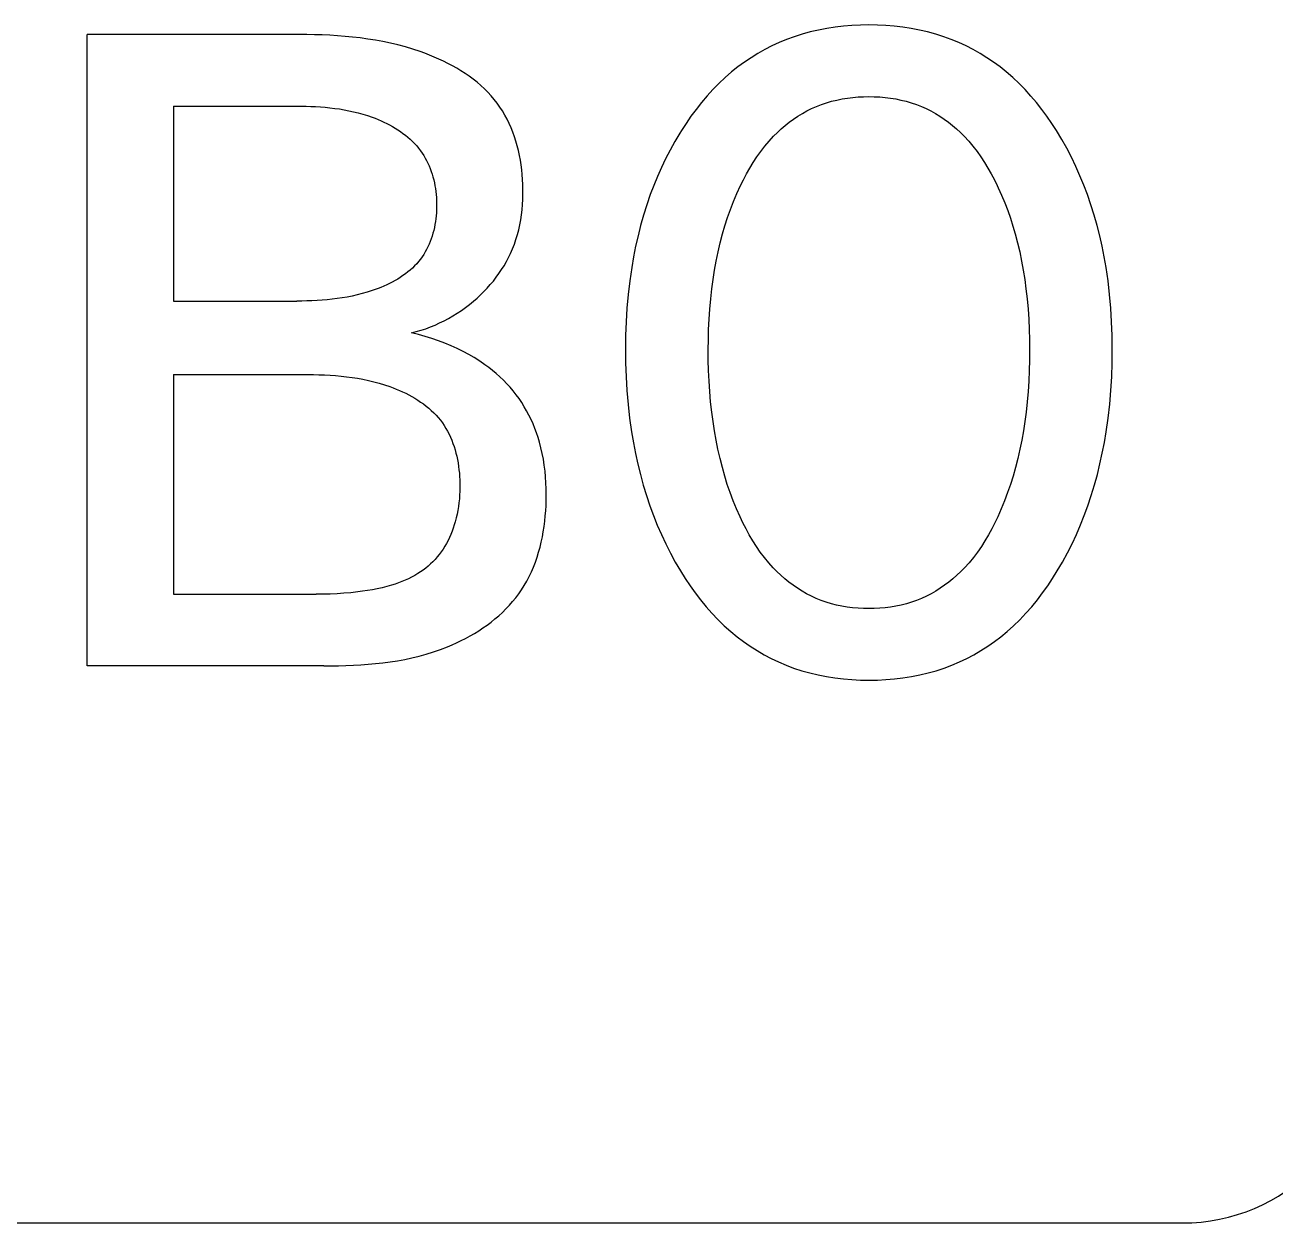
# Model space of a CAD drawing. Extents: x 10 to 656, y -396 to 292.
# Drawn here: x 260.789 to 261.471, y 94.018 to 94.671 of the extents above; entities that cross this region are included whole.
import ezdxf

# ---------------------------------------------------------------- set-up
doc = ezdxf.new("R2010")
doc.units = 0
doc.header["$LTSCALE"] = 5
doc.header["$MEASUREMENT"] = 0
doc.layers.get('0').update_dxf_attribs({"linetype": 'CONTINUOUS'})

msp = doc.modelspace()

# ---------------------------------------------------------------- linework, layer by layer
at = {"color": 7, "linetype": 'Continuous'}
for p, q in [((261.23101, 94.66993), (261.22647, 94.66923)), ((261.23559, 94.67045), (261.23101, 94.66993)), ((261.24018, 94.67083), (261.23559, 94.67045)), ((261.24479, 94.67104), (261.24018, 94.67083)), ((261.24941, 94.67112), (261.24479, 94.67104)), ((261.25403, 94.67105), (261.24941, 94.67112)), ((261.25865, 94.67083), (261.25403, 94.67105)), ((261.26326, 94.67046), (261.25865, 94.67083)), ((261.26785, 94.66993), (261.26326, 94.67046)), ((261.27241, 94.66924), (261.26785, 94.66993)), ((260.82331, 94.32185), (260.82331, 94.666)), ((260.93893, 94.66598), (260.82331, 94.666)), ((260.94309, 94.66593), (260.93893, 94.66598)), ((260.94725, 94.66583), (260.94309, 94.66593)), ((260.95141, 94.66569), (260.94725, 94.66583)), ((260.95557, 94.66549), (260.95141, 94.66569)), ((260.95973, 94.66524), (260.95557, 94.66549)), ((260.96388, 94.66491), (260.95973, 94.66524)), ((260.96803, 94.66451), (260.96388, 94.66491)), ((260.97217, 94.66404), (260.96803, 94.66451)), ((260.97629, 94.66347), (260.97217, 94.66404)), ((260.98041, 94.66282), (260.97629, 94.66347)), ((260.98452, 94.66207), (260.98041, 94.66282)), ((261.20458, 94.66322), (261.20055, 94.66155)), ((261.20867, 94.66472), (261.20458, 94.66322)), ((261.21305, 94.66612), (261.20867, 94.66472)), ((261.21748, 94.66734), (261.21305, 94.66612)), ((261.22195, 94.66837), (261.21748, 94.66734)), ((261.22647, 94.66923), (261.22195, 94.66837)), ((261.27693, 94.66838), (261.27241, 94.66924)), ((261.28142, 94.66734), (261.27693, 94.66838)), ((261.28586, 94.66613), (261.28142, 94.66734)), ((261.29025, 94.66472), (261.28586, 94.66613)), ((261.29434, 94.66322), (261.29025, 94.66472)), ((261.29837, 94.66155), (261.29434, 94.66322)), ((260.98861, 94.66121), (260.98452, 94.66207)), ((260.99269, 94.66024), (260.98861, 94.66121)), ((260.99675, 94.65916), (260.99269, 94.66024)), ((261.0008, 94.65795), (260.99675, 94.65916)), ((261.00482, 94.65662), (261.0008, 94.65795)), ((261.00739, 94.65569), (261.00482, 94.65662)), ((261.00994, 94.65471), (261.00739, 94.65569)), ((261.1927, 94.65772), (261.18889, 94.65557)), ((261.19659, 94.65971), (261.1927, 94.65772)), ((261.20055, 94.66155), (261.19659, 94.65971)), ((261.30234, 94.65972), (261.29837, 94.66155)), ((261.30623, 94.65772), (261.30234, 94.65972)), ((261.31004, 94.65558), (261.30623, 94.65772)), ((261.01248, 94.65367), (261.00994, 94.65471)), ((261.01499, 94.65258), (261.01248, 94.65367)), ((261.01748, 94.65142), (261.01499, 94.65258)), ((261.01994, 94.6502), (261.01748, 94.65142)), ((261.02236, 94.64893), (261.01994, 94.6502)), ((261.02473, 94.64759), (261.02236, 94.64893)), ((261.18155, 94.65083), (261.17802, 94.64825)), ((261.18517, 94.65328), (261.18155, 94.65083)), ((261.18889, 94.65557), (261.18517, 94.65328)), ((261.31376, 94.65328), (261.31004, 94.65558)), ((261.31738, 94.65084), (261.31376, 94.65328)), ((261.3209, 94.64826), (261.31738, 94.65084)), ((261.02707, 94.64618), (261.02473, 94.64759)), ((261.02935, 94.64472), (261.02707, 94.64618)), ((261.03158, 94.64319), (261.02935, 94.64472)), ((261.03374, 94.64159), (261.03158, 94.64319)), ((261.17106, 94.64246), (261.16764, 94.63925)), ((261.17461, 94.64553), (261.17106, 94.64246)), ((261.17802, 94.64825), (261.17461, 94.64553)), ((261.32431, 94.64553), (261.3209, 94.64826)), ((261.32785, 94.64246), (261.32431, 94.64553)), ((261.33126, 94.63925), (261.32785, 94.64246)), ((261.03585, 94.63993), (261.03374, 94.64159)), ((261.03788, 94.63819), (261.03585, 94.63993)), ((261.03984, 94.63639), (261.03788, 94.63819)), ((261.04172, 94.63452), (261.03984, 94.63639)), ((261.16435, 94.6359), (261.16119, 94.63243)), ((261.16764, 94.63925), (261.16435, 94.6359)), ((261.33453, 94.6359), (261.33126, 94.63925)), ((261.33768, 94.63242), (261.33453, 94.6359)), ((261.04352, 94.63258), (261.04172, 94.63452)), ((261.04524, 94.63057), (261.04352, 94.63258)), ((261.04686, 94.62849), (261.04524, 94.63057)), ((261.04833, 94.6264), (261.04686, 94.62849)), ((261.15815, 94.62884), (261.15524, 94.62515)), ((261.16119, 94.63243), (261.15815, 94.62884)), ((261.22353, 94.62776), (261.22629, 94.6287)), ((261.22629, 94.6287), (261.22909, 94.62952)), ((261.22909, 94.62952), (261.23193, 94.63022)), ((261.23193, 94.63022), (261.2348, 94.6308)), ((261.2348, 94.6308), (261.23769, 94.63128)), ((261.23769, 94.63128), (261.2406, 94.63164)), ((261.2406, 94.63164), (261.24353, 94.63189)), ((261.24353, 94.63189), (261.24646, 94.63204)), ((261.24646, 94.63204), (261.24941, 94.63209)), ((261.24941, 94.63209), (261.25235, 94.63204)), ((261.25235, 94.63204), (261.25529, 94.63189)), ((261.25529, 94.63189), (261.25821, 94.63164)), ((261.25821, 94.63164), (261.26112, 94.63128)), ((261.26112, 94.63128), (261.26402, 94.6308)), ((261.26402, 94.6308), (261.26688, 94.63022)), ((261.26688, 94.63022), (261.26972, 94.62952)), ((261.26972, 94.62952), (261.27252, 94.6287)), ((261.27252, 94.6287), (261.27528, 94.62776)), ((261.3407, 94.62884), (261.33768, 94.63242)), ((261.34361, 94.62515), (261.3407, 94.62884)), ((260.87038, 94.62697), (260.87038, 94.52063)), ((260.87038, 94.62697), (260.93738, 94.62696)), ((260.93738, 94.62696), (260.93999, 94.62693)), ((260.93999, 94.62693), (260.9426, 94.62687)), ((260.9426, 94.62687), (260.94522, 94.62677)), ((260.94522, 94.62677), (260.94783, 94.62665)), ((260.94783, 94.62665), (260.95044, 94.62648)), ((260.95044, 94.62648), (260.95305, 94.62627)), ((260.95305, 94.62627), (260.95565, 94.62601)), ((260.95565, 94.62601), (260.95825, 94.6257)), ((260.95825, 94.6257), (260.96084, 94.62534)), ((260.96084, 94.62534), (260.96342, 94.62491)), ((260.96342, 94.62491), (260.96599, 94.62442)), ((260.96599, 94.62442), (260.96856, 94.62387)), ((260.96856, 94.62387), (260.97111, 94.62324)), ((260.97111, 94.62324), (260.97364, 94.62253)), ((260.97364, 94.62253), (260.97617, 94.62174)), ((260.97617, 94.62174), (260.97867, 94.62087)), ((261.04972, 94.62425), (261.04833, 94.6264)), ((261.05102, 94.62204), (261.04972, 94.62425)), ((261.05223, 94.61977), (261.05102, 94.62204)), ((261.15524, 94.62515), (261.15244, 94.62137)), ((261.21073, 94.62139), (261.21317, 94.62288)), ((261.21317, 94.62288), (261.21566, 94.62427)), ((261.21566, 94.62427), (261.21821, 94.62554)), ((261.21821, 94.62554), (261.22082, 94.6267)), ((261.22082, 94.6267), (261.22353, 94.62776)), ((261.27528, 94.62776), (261.278, 94.6267)), ((261.278, 94.6267), (261.2806, 94.62554)), ((261.2806, 94.62554), (261.28315, 94.62427)), ((261.28315, 94.62427), (261.28565, 94.62288)), ((261.28565, 94.62288), (261.28809, 94.62139)), ((261.34639, 94.62136), (261.34361, 94.62515)), ((260.97867, 94.62087), (260.98029, 94.62026)), ((260.98029, 94.62026), (260.98189, 94.61962)), ((260.98189, 94.61962), (260.98348, 94.61893)), ((260.98348, 94.61893), (260.98506, 94.61821)), ((260.98506, 94.61821), (260.98662, 94.61744)), ((260.98662, 94.61744), (260.98816, 94.61664)), ((260.98816, 94.61664), (260.98967, 94.6158)), ((260.98967, 94.6158), (260.99116, 94.61493)), ((260.99116, 94.61493), (260.99262, 94.61401)), ((261.05336, 94.61745), (261.05223, 94.61977)), ((261.0544, 94.61508), (261.05336, 94.61745)), ((261.05536, 94.61267), (261.0544, 94.61508)), ((261.14977, 94.6175), (261.14721, 94.61356)), ((261.15244, 94.62137), (261.14977, 94.6175)), ((261.20161, 94.61448), (261.20379, 94.61634)), ((261.20379, 94.61634), (261.20603, 94.61812)), ((261.20603, 94.61812), (261.20835, 94.6198)), ((261.20835, 94.6198), (261.21073, 94.62139)), ((261.28809, 94.62139), (261.29046, 94.6198)), ((261.29046, 94.6198), (261.29278, 94.61812)), ((261.29278, 94.61812), (261.29503, 94.61634)), ((261.29503, 94.61634), (261.2972, 94.61448)), ((261.34905, 94.6175), (261.34639, 94.62136)), ((261.3516, 94.61356), (261.34905, 94.6175)), ((260.99262, 94.61401), (260.99404, 94.61305)), ((260.99404, 94.61305), (260.99544, 94.61205)), ((260.99544, 94.61205), (260.99679, 94.61101)), ((260.99679, 94.61101), (260.99811, 94.60993)), ((260.99811, 94.60993), (260.99938, 94.60881)), ((260.99938, 94.60881), (261.00061, 94.60765)), ((261.05624, 94.61021), (261.05536, 94.61267)), ((261.05704, 94.60772), (261.05624, 94.61021)), ((261.14634, 94.61216), (261.14362, 94.60758)), ((261.14721, 94.61356), (261.14634, 94.61216)), ((261.19502, 94.60786), (261.19748, 94.61052)), ((261.19748, 94.61052), (261.19951, 94.61254)), ((261.19951, 94.61254), (261.20161, 94.61448)), ((261.2972, 94.61448), (261.2993, 94.61254)), ((261.2993, 94.61254), (261.30133, 94.61052)), ((261.30133, 94.61052), (261.30379, 94.60786)), ((261.35448, 94.6088), (261.3516, 94.61356)), ((261.35721, 94.60395), (261.35448, 94.6088)), ((261.00061, 94.60765), (261.00179, 94.60645)), ((261.00179, 94.60645), (261.00292, 94.6052)), ((261.00292, 94.6052), (261.004, 94.60391)), ((261.004, 94.60391), (261.00501, 94.60258)), ((261.00501, 94.60258), (261.00592, 94.60129)), ((261.00592, 94.60129), (261.00677, 94.59996)), ((261.05775, 94.60519), (261.05704, 94.60772)), ((261.05839, 94.60264), (261.05775, 94.60519)), ((261.05896, 94.60006), (261.05839, 94.60264)), ((261.14105, 94.60293), (261.13861, 94.5982)), ((261.14362, 94.60758), (261.14105, 94.60293)), ((261.18837, 94.59929), (261.19047, 94.60223)), ((261.19047, 94.60223), (261.19269, 94.60509)), ((261.19269, 94.60509), (261.19502, 94.60786)), ((261.30379, 94.60786), (261.30612, 94.60509)), ((261.30612, 94.60509), (261.30834, 94.60223)), ((261.30834, 94.60223), (261.31044, 94.59929)), ((261.35978, 94.59903), (261.35721, 94.60395)), ((261.00677, 94.59996), (261.00757, 94.5986)), ((261.00757, 94.5986), (261.00832, 94.59721)), ((261.00832, 94.59721), (261.00902, 94.59579)), ((261.00902, 94.59579), (261.00967, 94.59434)), ((261.00967, 94.59434), (261.01027, 94.59286)), ((261.05945, 94.59745), (261.05896, 94.60006)), ((261.05986, 94.59483), (261.05945, 94.59745)), ((261.0602, 94.5922), (261.05986, 94.59483)), ((261.13861, 94.5982), (261.13632, 94.5934)), ((261.18449, 94.59317), (261.18638, 94.59626)), ((261.18638, 94.59626), (261.18837, 94.59929)), ((261.31044, 94.59929), (261.31243, 94.59626)), ((261.31243, 94.59626), (261.31432, 94.59317)), ((261.36219, 94.59403), (261.35978, 94.59903)), ((261.01027, 94.59286), (261.01083, 94.59136)), ((261.01083, 94.59136), (261.01133, 94.58983)), ((261.01133, 94.58983), (261.01178, 94.58828)), ((261.01178, 94.58828), (261.01219, 94.58672)), ((261.06047, 94.58955), (261.0602, 94.5922)), ((261.06067, 94.58691), (261.06047, 94.58955)), ((261.13417, 94.58854), (261.13215, 94.58362)), ((261.13632, 94.5934), (261.13417, 94.58854)), ((261.18101, 94.58681), (261.1827, 94.59001)), ((261.1827, 94.59001), (261.18449, 94.59317)), ((261.31432, 94.59317), (261.31611, 94.59001)), ((261.31611, 94.59001), (261.3178, 94.58681)), ((261.36446, 94.58897), (261.36219, 94.59403)), ((261.36657, 94.58384), (261.36446, 94.58897)), ((261.01219, 94.58672), (261.01255, 94.58514)), ((261.01255, 94.58514), (261.01287, 94.58354)), ((261.01287, 94.58354), (261.01313, 94.58193)), ((261.01313, 94.58193), (261.01336, 94.58031)), ((261.0608, 94.58425), (261.06067, 94.58691)), ((261.06087, 94.5816), (261.0608, 94.58425)), ((261.06086, 94.5788), (261.06087, 94.5816)), ((261.13215, 94.58362), (261.13027, 94.57865)), ((261.17745, 94.57929), (261.17941, 94.58356)), ((261.17941, 94.58356), (261.18101, 94.58681)), ((261.3178, 94.58681), (261.31941, 94.58356)), ((261.31941, 94.58356), (261.31992, 94.58246)), ((261.31992, 94.58246), (261.32176, 94.57837)), ((261.36854, 94.57865), (261.36657, 94.58384)), ((261.01336, 94.58031), (261.01353, 94.57868)), ((261.01353, 94.57868), (261.01366, 94.57704)), ((261.01366, 94.57704), (261.01375, 94.57539)), ((261.01375, 94.57539), (261.01379, 94.57374)), ((261.06062, 94.57321), (261.06078, 94.576)), ((261.06078, 94.576), (261.06086, 94.5788)), ((261.13027, 94.57865), (261.12836, 94.57312)), ((261.17395, 94.5706), (261.17563, 94.57497)), ((261.17563, 94.57497), (261.17745, 94.57929)), ((261.32176, 94.57837), (261.32348, 94.57422)), ((261.32348, 94.57422), (261.32507, 94.57004)), ((261.37046, 94.57312), (261.36854, 94.57865)), ((261.01354, 94.56719), (261.01336, 94.56556)), ((261.01367, 94.56882), (261.01354, 94.56719)), ((261.01375, 94.57045), (261.01367, 94.56882)), ((261.01379, 94.57209), (261.01375, 94.57045)), ((261.01379, 94.57374), (261.01379, 94.57209)), ((261.05963, 94.56496), (261.06005, 94.56769)), ((261.06005, 94.56769), (261.06037, 94.57044)), ((261.06037, 94.57044), (261.06062, 94.57321)), ((261.1266, 94.56753), (261.125, 94.56189)), ((261.12836, 94.57312), (261.1266, 94.56753)), ((261.17239, 94.56619), (261.17395, 94.5706)), ((261.32507, 94.57004), (261.32655, 94.56581)), ((261.37221, 94.56753), (261.37046, 94.57312)), ((261.37381, 94.56189), (261.37221, 94.56753)), ((261.01257, 94.56075), (261.01222, 94.55918)), ((261.01288, 94.56235), (261.01257, 94.56075)), ((261.01315, 94.56395), (261.01288, 94.56235)), ((261.01336, 94.56556), (261.01315, 94.56395)), ((261.05853, 94.55957), (261.05913, 94.56225)), ((261.05913, 94.56225), (261.05963, 94.56496)), ((261.125, 94.56189), (261.12356, 94.55621)), ((261.16965, 94.55724), (261.17096, 94.56173)), ((261.17096, 94.56173), (261.17239, 94.56619)), ((261.32655, 94.56581), (261.32791, 94.56154)), ((261.32791, 94.56154), (261.32916, 94.55724)), ((261.37526, 94.55621), (261.37381, 94.56189)), ((261.01086, 94.55457), (261.01031, 94.55308)), ((261.01136, 94.55608), (261.01086, 94.55457)), ((261.01181, 94.55762), (261.01136, 94.55608)), ((261.01222, 94.55918), (261.01181, 94.55762)), ((261.05618, 94.55172), (261.05706, 94.5543)), ((261.05706, 94.5543), (261.05785, 94.55692)), ((261.05785, 94.55692), (261.05853, 94.55957)), ((261.12356, 94.55621), (261.12226, 94.55049)), ((261.16836, 94.55234), (261.16965, 94.55724)), ((261.32916, 94.55724), (261.33045, 94.55234)), ((261.37655, 94.5505), (261.37526, 94.55621)), ((261.0076, 94.5474), (261.00679, 94.54606)), ((261.00835, 94.54877), (261.0076, 94.5474)), ((261.00906, 94.55017), (261.00835, 94.54877)), ((261.00971, 94.55161), (261.00906, 94.55017)), ((261.01031, 94.55308), (261.00971, 94.55161)), ((261.05302, 94.54439), (261.05412, 94.54667)), ((261.05412, 94.54667), (261.0552, 94.54917)), ((261.0552, 94.54917), (261.05618, 94.55172)), ((261.12226, 94.55049), (261.12111, 94.54475)), ((261.16617, 94.54243), (261.1672, 94.5474)), ((261.1672, 94.5474), (261.16836, 94.55234)), ((261.33045, 94.55234), (261.33161, 94.5474)), ((261.33161, 94.5474), (261.33264, 94.54243)), ((261.3777, 94.54475), (261.37655, 94.5505)), ((261.00292, 94.54099), (261.00178, 94.5398)), ((261.00399, 94.54222), (261.00292, 94.54099)), ((261.00501, 94.5435), (261.00399, 94.54222)), ((261.00593, 94.54476), (261.00501, 94.5435)), ((261.00679, 94.54606), (261.00593, 94.54476)), ((261.04922, 94.53778), (261.05057, 94.53994)), ((261.05057, 94.53994), (261.05184, 94.54215)), ((261.05184, 94.54215), (261.05302, 94.54439)), ((261.12111, 94.54475), (261.12011, 94.53898)), ((261.16526, 94.53744), (261.16617, 94.54243)), ((261.33264, 94.54243), (261.33355, 94.53744)), ((261.3787, 94.53898), (261.3777, 94.54475)), ((260.99401, 94.53358), (260.99258, 94.53268)), ((260.99541, 94.53451), (260.99401, 94.53358)), ((260.99677, 94.53548), (260.99541, 94.53451)), ((260.99809, 94.5365), (260.99677, 94.53548)), ((260.99937, 94.53756), (260.99809, 94.5365)), ((261.0006, 94.53866), (260.99937, 94.53756)), ((261.00178, 94.5398), (261.0006, 94.53866)), ((261.04471, 94.53158), (261.04628, 94.5336)), ((261.04628, 94.5336), (261.04779, 94.53567)), ((261.04779, 94.53567), (261.04922, 94.53778)), ((261.12011, 94.53898), (261.11904, 94.53162)), ((261.16447, 94.53243), (261.16526, 94.53744)), ((261.33355, 94.53744), (261.33434, 94.53243)), ((261.37977, 94.53162), (261.3787, 94.53898)), ((260.97867, 94.52635), (260.97598, 94.52548)), ((260.98028, 94.52691), (260.97867, 94.52635)), ((260.98187, 94.5275), (260.98028, 94.52691)), ((260.98345, 94.52813), (260.98187, 94.5275)), ((260.98503, 94.5288), (260.98345, 94.52813)), ((260.98658, 94.5295), (260.98503, 94.5288)), ((260.98812, 94.53024), (260.98658, 94.5295)), ((260.98963, 94.53102), (260.98812, 94.53024)), ((260.99112, 94.53183), (260.98963, 94.53102)), ((260.99258, 94.53268), (260.99112, 94.53183)), ((261.03957, 94.52583), (261.04134, 94.5277)), ((261.04134, 94.5277), (261.04306, 94.52962)), ((261.04306, 94.52962), (261.04471, 94.53158)), ((261.11904, 94.53162), (261.11818, 94.52423)), ((261.16318, 94.52186), (261.1638, 94.5274)), ((261.1638, 94.5274), (261.16447, 94.53243)), ((261.33434, 94.53243), (261.33502, 94.5274)), ((261.33502, 94.5274), (261.33563, 94.52186)), ((261.38063, 94.52423), (261.37977, 94.53162)), ((260.87038, 94.52063), (260.93754, 94.52064)), ((260.94031, 94.52068), (260.93754, 94.52064)), ((260.94308, 94.52074), (260.94031, 94.52068)), ((260.94584, 94.52084), (260.94308, 94.52074)), ((260.94861, 94.52098), (260.94584, 94.52084)), ((260.95137, 94.52116), (260.94861, 94.52098)), ((260.95413, 94.52139), (260.95137, 94.52116)), ((260.95689, 94.52167), (260.95413, 94.52139)), ((260.95964, 94.522), (260.95689, 94.52167)), ((260.96238, 94.5224), (260.95964, 94.522)), ((260.96512, 94.52287), (260.96238, 94.5224)), ((260.96785, 94.52341), (260.96512, 94.52287)), ((260.97057, 94.52402), (260.96785, 94.52341)), ((260.97328, 94.52471), (260.97057, 94.52402)), ((260.97598, 94.52548), (260.97328, 94.52471)), ((261.03174, 94.51883), (261.03388, 94.52057)), ((261.03388, 94.52057), (261.03583, 94.52227)), ((261.03583, 94.52227), (261.03773, 94.52402)), ((261.03773, 94.52402), (261.03957, 94.52583)), ((261.11818, 94.52423), (261.11753, 94.51683)), ((261.16268, 94.51631), (261.16318, 94.52186)), ((261.33563, 94.52186), (261.33613, 94.51631)), ((261.38128, 94.51682), (261.38063, 94.52423)), ((261.02028, 94.51122), (261.02266, 94.51259)), ((261.02266, 94.51259), (261.025, 94.51404)), ((261.025, 94.51404), (261.0273, 94.51557)), ((261.0273, 94.51557), (261.02954, 94.51716)), ((261.02954, 94.51716), (261.03174, 94.51883)), ((261.11753, 94.51683), (261.11708, 94.5094)), ((261.16231, 94.51075), (261.16268, 94.51631)), ((261.33613, 94.51631), (261.3365, 94.51075)), ((261.38173, 94.5094), (261.38128, 94.51682)), ((261.00786, 94.50561), (261.0104, 94.50656)), ((261.0104, 94.50656), (261.01292, 94.5076)), ((261.01292, 94.5076), (261.0154, 94.50872)), ((261.0154, 94.50872), (261.01786, 94.50993)), ((261.01786, 94.50993), (261.02028, 94.51122)), ((261.11708, 94.5094), (261.11681, 94.50197)), ((261.16205, 94.50519), (261.16231, 94.51075)), ((261.3365, 94.51075), (261.33676, 94.50519)), ((261.382, 94.50197), (261.38173, 94.5094)), ((261.00014, 94.50331), (261.00273, 94.50399)), ((261.00386, 94.5024), (261.00014, 94.50331)), ((261.00273, 94.50399), (261.0053, 94.50475)), ((261.00757, 94.50138), (261.00386, 94.5024)), ((261.0053, 94.50475), (261.00786, 94.50561)), ((261.01124, 94.50025), (261.00757, 94.50138)), ((261.01488, 94.499), (261.01124, 94.50025)), ((261.01828, 94.49772), (261.01488, 94.499)), ((261.11681, 94.50197), (261.11672, 94.49453)), ((261.16184, 94.49404), (261.1619, 94.49962)), ((261.1619, 94.49962), (261.16205, 94.50519)), ((261.33676, 94.50519), (261.33692, 94.49962)), ((261.33692, 94.49962), (261.33697, 94.49404)), ((261.38209, 94.49453), (261.382, 94.50197)), ((261.02164, 94.49633), (261.01828, 94.49772)), ((261.02495, 94.49483), (261.02164, 94.49633)), ((261.02821, 94.49323), (261.02495, 94.49483)), ((261.03129, 94.49159), (261.02821, 94.49323)), ((261.11672, 94.49453), (261.1168, 94.48697)), ((261.16189, 94.48839), (261.16184, 94.49404)), ((261.33697, 94.49404), (261.33692, 94.48839)), ((261.38201, 94.48699), (261.38209, 94.49453)), ((261.0343, 94.48983), (261.03129, 94.49159)), ((261.03726, 94.48797), (261.0343, 94.48983)), ((261.04014, 94.48599), (261.03726, 94.48797)), ((261.04225, 94.48443), (261.04014, 94.48599)), ((261.1168, 94.48697), (261.11706, 94.47941)), ((261.16204, 94.48274), (261.16189, 94.48839)), ((261.33692, 94.48839), (261.33677, 94.48274)), ((261.38175, 94.47944), (261.38201, 94.48699)), ((260.87038, 94.48063), (260.87038, 94.36087)), ((260.87038, 94.48063), (260.94363, 94.48062)), ((260.94363, 94.48062), (260.94665, 94.48057)), ((260.94665, 94.48057), (260.94966, 94.4805)), ((260.94966, 94.4805), (260.95268, 94.48038)), ((260.95268, 94.48038), (260.95569, 94.48022)), ((260.95569, 94.48022), (260.9587, 94.48001)), ((260.9587, 94.48001), (260.9617, 94.47975)), ((260.9617, 94.47975), (260.9647, 94.47942)), ((260.9647, 94.47942), (260.96769, 94.47903)), ((260.96769, 94.47903), (260.97067, 94.47857)), ((260.97067, 94.47857), (260.97365, 94.47804)), ((261.04432, 94.4828), (261.04225, 94.48443)), ((261.04633, 94.4811), (261.04432, 94.4828)), ((261.04829, 94.47934), (261.04633, 94.4811)), ((261.0502, 94.47752), (261.04829, 94.47934)), ((261.11706, 94.47941), (261.11751, 94.47186)), ((261.1623, 94.47709), (261.16204, 94.48274)), ((261.33677, 94.48274), (261.33651, 94.47709)), ((261.3813, 94.47191), (261.38175, 94.47944)), ((260.97365, 94.47804), (260.97661, 94.47742)), ((260.97661, 94.47742), (260.97956, 94.47672)), ((260.97956, 94.47672), (260.9825, 94.47592)), ((260.9825, 94.47592), (260.98542, 94.47503)), ((260.98542, 94.47503), (260.98832, 94.47404)), ((260.98832, 94.47404), (260.99008, 94.47339)), ((260.99008, 94.47339), (260.99182, 94.47269)), ((260.99182, 94.47269), (260.99356, 94.47196)), ((260.99356, 94.47196), (260.99528, 94.47118)), ((261.05204, 94.47563), (261.0502, 94.47752)), ((261.05381, 94.47369), (261.05204, 94.47563)), ((261.05551, 94.47168), (261.05381, 94.47369)), ((261.11751, 94.47186), (261.11815, 94.46433)), ((261.16267, 94.47145), (261.1623, 94.47709)), ((261.33651, 94.47709), (261.33614, 94.47145)), ((261.38066, 94.4644), (261.3813, 94.47191)), ((260.99528, 94.47118), (260.99698, 94.47037)), ((260.99698, 94.47037), (260.99865, 94.46951)), ((260.99865, 94.46951), (261.0003, 94.4686)), ((261.0003, 94.4686), (261.00192, 94.46766)), ((261.00192, 94.46766), (261.00351, 94.46667)), ((261.00351, 94.46667), (261.00507, 94.46564)), ((261.00507, 94.46564), (261.00658, 94.46456)), ((261.05715, 94.46961), (261.05551, 94.47168)), ((261.0587, 94.46748), (261.05715, 94.46961)), ((261.06017, 94.46531), (261.0587, 94.46748)), ((261.06156, 94.46308), (261.06017, 94.46531)), ((261.16316, 94.46582), (261.16267, 94.47145)), ((261.16377, 94.46019), (261.16316, 94.46582)), ((261.33566, 94.46582), (261.33504, 94.46019)), ((261.33614, 94.47145), (261.33566, 94.46582)), ((261.00658, 94.46456), (261.00806, 94.46344)), ((261.00806, 94.46344), (261.00949, 94.46227)), ((261.00949, 94.46227), (261.01087, 94.46106)), ((261.01087, 94.46106), (261.0122, 94.4598)), ((261.0122, 94.4598), (261.01347, 94.45849)), ((261.01347, 94.45849), (261.01469, 94.45714)), ((261.06287, 94.4608), (261.06156, 94.46308)), ((261.06411, 94.45848), (261.06287, 94.4608)), ((261.06526, 94.45611), (261.06411, 94.45848)), ((261.11815, 94.46433), (261.119, 94.45681)), ((261.16444, 94.45509), (261.16377, 94.46019)), ((261.33504, 94.46019), (261.33437, 94.45509)), ((261.37982, 94.45691), (261.38066, 94.4644)), ((261.01469, 94.45714), (261.01585, 94.45574)), ((261.01585, 94.45574), (261.01694, 94.45429)), ((261.01694, 94.45429), (261.01795, 94.45281)), ((261.01795, 94.45281), (261.0189, 94.45129)), ((261.0189, 94.45129), (261.01978, 94.44972)), ((261.06633, 94.45371), (261.06526, 94.45611)), ((261.06733, 94.45128), (261.06633, 94.45371)), ((261.06824, 94.44882), (261.06733, 94.45128)), ((261.119, 94.45681), (261.12006, 94.44933)), ((261.16522, 94.45), (261.16444, 94.45509)), ((261.33437, 94.45509), (261.33359, 94.45)), ((261.37876, 94.44944), (261.37982, 94.45691)), ((261.01978, 94.44972), (261.02061, 94.44812)), ((261.02061, 94.44812), (261.02137, 94.44648)), ((261.02137, 94.44648), (261.02208, 94.44481)), ((261.02208, 94.44481), (261.02272, 94.4431)), ((261.06908, 94.44633), (261.06824, 94.44882)), ((261.06984, 94.44383), (261.06908, 94.44633)), ((261.12006, 94.44933), (261.12104, 94.44347)), ((261.16611, 94.44493), (261.16522, 94.45)), ((261.16713, 94.43988), (261.16611, 94.44493)), ((261.3327, 94.44493), (261.33168, 94.43988)), ((261.33359, 94.45), (261.3327, 94.44493)), ((261.37777, 94.44358), (261.37876, 94.44944)), ((261.02272, 94.4431), (261.02332, 94.44137)), ((261.02332, 94.44137), (261.02385, 94.43962)), ((261.02385, 94.43962), (261.02433, 94.43784)), ((261.02433, 94.43784), (261.02476, 94.43605)), ((261.07067, 94.44071), (261.06984, 94.44383)), ((261.07138, 94.43757), (261.07067, 94.44071)), ((261.12104, 94.44347), (261.12217, 94.43763)), ((261.12217, 94.43763), (261.12344, 94.43182)), ((261.16827, 94.43486), (261.16713, 94.43988)), ((261.33168, 94.43988), (261.33054, 94.43486)), ((261.37536, 94.43193), (261.37664, 94.43774)), ((261.37664, 94.43774), (261.37777, 94.44358)), ((261.02476, 94.43605), (261.02514, 94.43424)), ((261.02514, 94.43424), (261.02547, 94.43241)), ((261.02547, 94.43241), (261.02575, 94.43058)), ((261.07199, 94.43441), (261.07138, 94.43757)), ((261.07249, 94.43122), (261.07199, 94.43441)), ((261.07288, 94.42802), (261.07249, 94.43122)), ((261.12344, 94.43182), (261.12487, 94.42605)), ((261.16954, 94.42987), (261.16827, 94.43486)), ((261.33054, 94.43486), (261.32927, 94.42987)), ((261.37394, 94.42616), (261.37536, 94.43193)), ((261.02575, 94.43058), (261.02599, 94.42874)), ((261.02599, 94.42874), (261.02618, 94.42689)), ((261.02618, 94.42689), (261.02632, 94.42505)), ((261.02632, 94.42505), (261.02642, 94.4232)), ((261.07318, 94.4248), (261.07288, 94.42802)), ((261.07339, 94.42155), (261.07318, 94.4248)), ((261.12487, 94.42605), (261.12644, 94.42032)), ((261.17083, 94.4253), (261.16954, 94.42987)), ((261.17224, 94.42077), (261.17083, 94.4253)), ((261.32798, 94.4253), (261.32657, 94.42077)), ((261.32927, 94.42987), (261.32798, 94.4253)), ((261.37237, 94.42043), (261.37394, 94.42616)), ((261.02642, 94.4232), (261.02648, 94.42136)), ((261.02649, 94.41921), (261.02645, 94.41708)), ((261.02648, 94.42136), (261.02649, 94.41921)), ((261.07351, 94.41829), (261.07339, 94.42155)), ((261.07355, 94.41502), (261.07351, 94.41829)), ((261.12644, 94.42032), (261.12817, 94.41464)), ((261.17378, 94.41627), (261.17224, 94.42077)), ((261.32657, 94.42077), (261.32504, 94.41627)), ((261.37064, 94.41474), (261.37237, 94.42043)), ((261.02598, 94.41073), (261.02569, 94.40864)), ((261.02619, 94.41283), (261.02598, 94.41073)), ((261.02635, 94.41495), (261.02619, 94.41283)), ((261.02645, 94.41708), (261.02635, 94.41495)), ((261.07342, 94.40927), (261.07352, 94.41215)), ((261.07352, 94.41215), (261.07355, 94.41502)), ((261.12817, 94.41464), (261.13006, 94.409)), ((261.17544, 94.41182), (261.17378, 94.41627)), ((261.17723, 94.40742), (261.17544, 94.41182)), ((261.32338, 94.41182), (261.32158, 94.40742)), ((261.32504, 94.41627), (261.32338, 94.41182)), ((261.36876, 94.40911), (261.37064, 94.41474)), ((261.02494, 94.40449), (261.02447, 94.40243)), ((261.02535, 94.40656), (261.02494, 94.40449)), ((261.02569, 94.40864), (261.02535, 94.40656)), ((261.07304, 94.40352), (261.07326, 94.40639)), ((261.07326, 94.40639), (261.07342, 94.40927)), ((261.13006, 94.409), (261.13199, 94.40374)), ((261.13199, 94.40374), (261.13406, 94.39854)), ((261.17916, 94.40307), (261.17723, 94.40742)), ((261.32158, 94.40742), (261.31965, 94.40307)), ((261.36475, 94.39862), (261.36683, 94.40384)), ((261.36683, 94.40384), (261.36876, 94.40911)), ((261.02285, 94.39691), (261.02223, 94.3952)), ((261.02341, 94.39864), (261.02285, 94.39691)), ((261.02393, 94.40038), (261.02341, 94.39864)), ((261.02447, 94.40243), (261.02393, 94.40038)), ((261.07194, 94.39493), (261.07238, 94.39778)), ((261.07238, 94.39778), (261.07274, 94.40064)), ((261.07274, 94.40064), (261.07304, 94.40352)), ((261.13406, 94.39854), (261.13629, 94.3934)), ((261.18076, 94.39973), (261.17916, 94.40307)), ((261.18245, 94.39643), (261.18076, 94.39973)), ((261.31805, 94.39973), (261.31637, 94.39643)), ((261.31965, 94.40307), (261.31805, 94.39973)), ((261.36252, 94.39347), (261.36475, 94.39862)), ((261.02004, 94.39019), (261.01919, 94.38858)), ((261.02082, 94.39184), (261.02004, 94.39019)), ((261.02155, 94.39351), (261.02082, 94.39184)), ((261.02223, 94.3952), (261.02155, 94.39351)), ((261.07083, 94.38928), (261.07142, 94.39209)), ((261.07142, 94.39209), (261.07194, 94.39493)), ((261.13629, 94.3934), (261.13867, 94.38833)), ((261.18423, 94.39319), (261.18245, 94.39643)), ((261.18612, 94.39), (261.18423, 94.39319)), ((261.18811, 94.38689), (261.18612, 94.39)), ((261.31269, 94.39), (261.3107, 94.38689)), ((261.31458, 94.39319), (261.31269, 94.39)), ((261.31637, 94.39643), (261.31458, 94.39319)), ((261.36014, 94.38838), (261.36252, 94.39347)), ((261.01629, 94.38396), (261.01524, 94.38256)), ((261.01732, 94.38546), (261.01629, 94.38396)), ((261.01828, 94.387), (261.01732, 94.38546)), ((261.01919, 94.38858), (261.01828, 94.387)), ((261.06855, 94.38102), (261.0694, 94.38374)), ((261.0694, 94.38374), (261.07015, 94.3865)), ((261.07015, 94.3865), (261.07083, 94.38928)), ((261.13867, 94.38833), (261.1412, 94.38332)), ((261.1412, 94.38332), (261.14388, 94.3784)), ((261.19022, 94.38385), (261.18811, 94.38689)), ((261.19244, 94.3809), (261.19022, 94.38385)), ((261.3086, 94.38385), (261.30637, 94.3809)), ((261.3107, 94.38689), (261.3086, 94.38385)), ((261.35493, 94.37842), (261.35761, 94.38336)), ((261.35761, 94.38336), (261.36014, 94.38838)), ((261.0105, 94.3774), (261.00919, 94.37623)), ((261.01176, 94.37862), (261.0105, 94.3774)), ((261.01297, 94.37989), (261.01176, 94.37862)), ((261.01413, 94.3812), (261.01297, 94.37989)), ((261.01524, 94.38256), (261.01413, 94.3812)), ((261.0666, 94.37569), (261.06762, 94.37833)), ((261.06762, 94.37833), (261.06855, 94.38102)), ((261.14388, 94.3784), (261.14672, 94.37355)), ((261.19479, 94.37804), (261.19244, 94.3809)), ((261.19726, 94.37529), (261.19479, 94.37804)), ((261.30402, 94.37804), (261.30155, 94.37529)), ((261.30637, 94.3809), (261.30402, 94.37804)), ((261.35209, 94.37355), (261.35493, 94.37842)), ((261.00015, 94.37017), (260.9984, 94.36931)), ((261.00187, 94.37109), (261.00015, 94.37017)), ((261.00355, 94.37209), (261.00187, 94.37109)), ((261.00502, 94.37304), (261.00355, 94.37209)), ((261.00645, 94.37405), (261.00502, 94.37304)), ((261.00784, 94.37512), (261.00645, 94.37405)), ((261.00919, 94.37623), (261.00784, 94.37512)), ((261.06298, 94.36806), (261.06429, 94.37055)), ((261.06429, 94.37055), (261.06549, 94.3731)), ((261.06549, 94.3731), (261.0666, 94.37569)), ((261.14672, 94.37355), (261.14927, 94.36949)), ((261.19929, 94.37322), (261.19726, 94.37529)), ((261.20139, 94.37123), (261.19929, 94.37322)), ((261.20357, 94.36931), (261.20139, 94.37123)), ((261.29742, 94.37123), (261.29524, 94.36931)), ((261.29952, 94.37322), (261.29742, 94.37123)), ((261.30155, 94.37529), (261.29952, 94.37322)), ((261.34955, 94.36949), (261.35209, 94.37355)), ((260.97615, 94.36287), (260.97348, 94.36247)), ((260.9788, 94.36333), (260.97615, 94.36287)), ((260.98144, 94.36386), (260.9788, 94.36333)), ((260.98407, 94.36445), (260.98144, 94.36386)), ((260.98668, 94.36512), (260.98407, 94.36445)), ((260.98927, 94.36586), (260.98668, 94.36512)), ((260.99113, 94.36645), (260.98927, 94.36586)), ((260.99298, 94.36708), (260.99113, 94.36645)), ((260.99481, 94.36777), (260.99298, 94.36708)), ((260.99662, 94.36851), (260.99481, 94.36777)), ((260.9984, 94.36931), (260.99662, 94.36851)), ((261.05856, 94.36106), (261.06008, 94.36326)), ((261.06008, 94.36326), (261.06158, 94.36563)), ((261.06158, 94.36563), (261.06298, 94.36806)), ((261.14927, 94.36949), (261.15194, 94.3655)), ((261.15194, 94.3655), (261.15473, 94.3616)), ((261.20582, 94.36748), (261.20357, 94.36931)), ((261.20814, 94.36575), (261.20582, 94.36748)), ((261.21053, 94.36411), (261.20814, 94.36575)), ((261.21298, 94.36257), (261.21053, 94.36411)), ((261.28828, 94.36411), (261.28583, 94.36257)), ((261.29067, 94.36575), (261.28828, 94.36411)), ((261.29299, 94.36748), (261.29067, 94.36575)), ((261.29524, 94.36931), (261.29299, 94.36748)), ((261.34412, 94.3616), (261.34689, 94.3655)), ((261.34689, 94.3655), (261.34955, 94.36949)), ((260.87038, 94.36087), (260.94818, 94.36087)), ((260.95196, 94.3609), (260.94818, 94.36087)), ((260.95574, 94.36099), (260.95196, 94.3609)), ((260.95952, 94.36115), (260.95574, 94.36099)), ((260.96329, 94.36139), (260.95952, 94.36115)), ((260.96706, 94.36171), (260.96329, 94.36139)), ((260.97081, 94.36212), (260.96706, 94.36171)), ((260.97348, 94.36247), (260.97081, 94.36212)), ((261.05346, 94.35484), (261.05524, 94.35685)), ((261.05524, 94.35685), (261.05694, 94.35893)), ((261.05694, 94.35893), (261.05856, 94.36106)), ((261.15473, 94.3616), (261.15765, 94.35778)), ((261.15765, 94.35778), (261.16069, 94.35408)), ((261.21549, 94.36114), (261.21298, 94.36257)), ((261.21806, 94.35982), (261.21549, 94.36114)), ((261.22068, 94.35862), (261.21806, 94.35982)), ((261.2234, 94.35753), (261.22068, 94.35862)), ((261.22617, 94.35656), (261.2234, 94.35753)), ((261.22898, 94.35572), (261.22617, 94.35656)), ((261.27264, 94.35656), (261.26983, 94.35572)), ((261.27541, 94.35753), (261.27264, 94.35656)), ((261.27813, 94.35862), (261.27541, 94.35753)), ((261.28075, 94.35982), (261.27813, 94.35862)), ((261.28332, 94.36114), (261.28075, 94.35982)), ((261.28583, 94.36257), (261.28332, 94.36114)), ((261.33819, 94.35408), (261.34122, 94.35779)), ((261.34122, 94.35779), (261.34412, 94.3616)), ((261.04559, 94.34741), (261.04766, 94.34917)), ((261.04766, 94.34917), (261.04966, 94.351)), ((261.04966, 94.351), (261.0516, 94.35289)), ((261.0516, 94.35289), (261.05346, 94.35484)), ((261.16069, 94.35408), (261.16386, 94.35048)), ((261.16386, 94.35048), (261.16716, 94.34702)), ((261.23183, 94.355), (261.22898, 94.35572)), ((261.23471, 94.3544), (261.23183, 94.355)), ((261.23762, 94.35391), (261.23471, 94.3544)), ((261.24055, 94.35354), (261.23762, 94.35391)), ((261.24349, 94.35327), (261.24055, 94.35354)), ((261.24645, 94.35312), (261.24349, 94.35327)), ((261.24941, 94.35307), (261.24645, 94.35312)), ((261.25237, 94.35312), (261.24941, 94.35307)), ((261.25532, 94.35327), (261.25237, 94.35312)), ((261.25827, 94.35354), (261.25532, 94.35327)), ((261.26119, 94.35391), (261.25827, 94.35354)), ((261.2641, 94.3544), (261.26119, 94.35391)), ((261.26698, 94.355), (261.2641, 94.3544)), ((261.26983, 94.35572), (261.26698, 94.355)), ((261.33174, 94.34701), (261.33503, 94.35048)), ((261.33503, 94.35048), (261.33819, 94.35408)), ((261.03674, 94.34098), (261.03903, 94.34249)), ((261.03903, 94.34249), (261.04127, 94.34407)), ((261.04127, 94.34407), (261.04346, 94.34571)), ((261.04346, 94.34571), (261.04559, 94.34741)), ((261.16716, 94.34702), (261.1706, 94.34368)), ((261.1706, 94.34368), (261.17418, 94.34049)), ((261.32475, 94.34049), (261.32831, 94.34368)), ((261.32831, 94.34368), (261.33174, 94.34701)), ((261.0247, 94.33438), (261.02717, 94.33558)), ((261.02717, 94.33558), (261.02962, 94.33683)), ((261.02962, 94.33683), (261.03203, 94.33815)), ((261.03203, 94.33815), (261.03441, 94.33953)), ((261.03441, 94.33953), (261.03674, 94.34098)), ((261.17418, 94.34049), (261.17759, 94.33769)), ((261.17759, 94.33769), (261.18112, 94.33503)), ((261.31781, 94.33503), (261.32133, 94.33769)), ((261.32133, 94.33769), (261.32475, 94.34049)), ((261.00818, 94.32822), (261.01205, 94.32941)), ((261.01205, 94.32941), (261.01588, 94.33074)), ((261.01588, 94.33074), (261.01968, 94.3322)), ((261.01968, 94.3322), (261.0222, 94.33326)), ((261.0222, 94.33326), (261.0247, 94.33438)), ((261.18112, 94.33503), (261.18475, 94.33251)), ((261.18475, 94.33251), (261.18849, 94.33013)), ((261.18849, 94.33013), (261.19231, 94.32791)), ((261.30661, 94.32791), (261.31044, 94.33013)), ((261.31044, 94.33013), (261.31417, 94.3325)), ((261.31417, 94.3325), (261.31781, 94.33503)), ((260.95233, 94.32185), (260.82331, 94.32185)), ((260.95233, 94.32185), (260.95634, 94.32187)), ((260.95634, 94.32187), (260.96036, 94.32192)), ((260.96036, 94.32192), (260.96439, 94.32203)), ((260.96439, 94.32203), (260.96842, 94.32219)), ((260.96842, 94.32219), (260.97244, 94.32241)), ((260.97244, 94.32241), (260.97647, 94.3227)), ((260.97647, 94.3227), (260.98048, 94.32306)), ((260.98048, 94.32306), (260.98449, 94.32351)), ((260.98449, 94.32351), (260.98848, 94.32404)), ((260.98848, 94.32404), (260.99246, 94.32466)), ((260.99246, 94.32466), (260.99643, 94.32538)), ((260.99643, 94.32538), (261.00037, 94.32622)), ((261.00037, 94.32622), (261.00429, 94.32716)), ((261.00429, 94.32716), (261.00818, 94.32822)), ((261.19231, 94.32791), (261.19623, 94.32585)), ((261.19623, 94.32585), (261.20021, 94.32395)), ((261.20021, 94.32395), (261.20428, 94.32221)), ((261.20428, 94.32221), (261.2084, 94.32065)), ((261.29052, 94.32065), (261.29464, 94.32221)), ((261.29464, 94.32221), (261.29871, 94.32395)), ((261.29871, 94.32395), (261.3027, 94.32585)), ((261.3027, 94.32585), (261.30661, 94.32791)), ((261.2084, 94.32065), (261.2128, 94.31921)), ((261.2128, 94.31921), (261.21725, 94.31795)), ((261.21725, 94.31795), (261.22175, 94.31688)), ((261.22175, 94.31688), (261.22629, 94.31599)), ((261.22629, 94.31599), (261.23087, 94.31528)), ((261.23087, 94.31528), (261.23548, 94.31473)), ((261.26337, 94.31472), (261.26799, 94.31527)), ((261.26799, 94.31527), (261.27258, 94.31599)), ((261.27258, 94.31599), (261.27713, 94.31688)), ((261.27713, 94.31688), (261.28165, 94.31795)), ((261.28165, 94.31795), (261.28611, 94.31921)), ((261.28611, 94.31921), (261.29052, 94.32065)), ((261.23548, 94.31473), (261.24011, 94.31434)), ((261.24011, 94.31434), (261.24476, 94.31412)), ((261.24476, 94.31412), (261.24941, 94.31404)), ((261.24941, 94.31404), (261.25407, 94.31411)), ((261.25407, 94.31411), (261.25872, 94.31434)), ((261.25872, 94.31434), (261.26337, 94.31472)), ((252.51278, 94.01819), (261.42015, 94.01819))]:
    msp.add_line(p, q, dxfattribs=at)
msp.add_arc((261.42015, 94.11941), 0.10122, 270, 0, dxfattribs=at)

doc.saveas('drawing.dxf')
